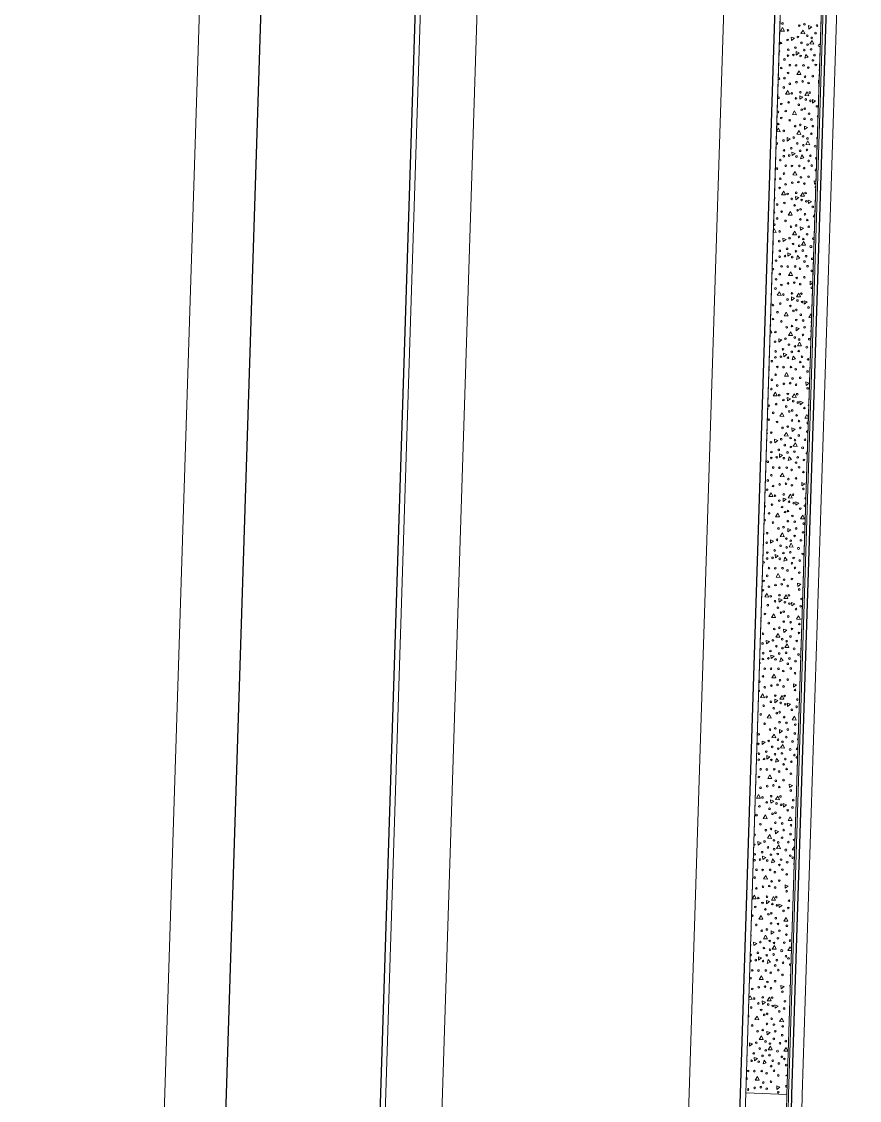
# Model space of a CAD drawing. Extents: x 2536801 to 2538856, y 7112140 to 7131569.
# Drawn here: x 2538040.2 to 2538203.3, y 7123697.4 to 7123907.5 of the extents above; entities that cross this region are included whole.
import ezdxf

# ---------------------------------------------------------------- set-up
doc = ezdxf.new("R2010")
doc.units = 0
doc.header["$LTSCALE"] = 100
doc.header["$MEASUREMENT"] = 0
for name, color, linetype, lineweight in [('D_BOC_RMP', 1, 'Continuous', 13), ('D_CTB_1', 2, 'Continuous', 0), ('D_EOS_ML', 7, 'Continuous', 30), ('D_EOS_RMP', 1, 'Continuous', 30), ('D_EOT_ML', 7, 'Continuous', 13), ('D_EOT_RMP', 1, 'Continuous', 13), ('D_MBGF', 20, 'Continuous', 0), ('D_RIPRAP_1', 7, 'Continuous', 0)]:
    doc.layers.add(name, color=color, linetype=linetype, lineweight=lineweight)
doc.linetypes.add('mbgf', pattern='A,1,-0.5,[46,dgnlstyle-BGELINES.shx,S=0.008,R=0,X=0,Y=0],-0.5,1', length=3)

msp = doc.modelspace()

# ---------------------------------------------------------------- linework, layer by layer
at = {"layer": 'D_BOC_RMP', "lineweight": 0}
msp.add_line((2538189.48, 7123698.54), (2538198.84, 7123992.12), dxfattribs=at)
at = {"layer": 'D_BOC_RMP', "lineweight": 0, "extrusion": (0, 0, -1)}
msp.add_arc((-2539689.39, 7123650.75), 1500.67, 357.82493, 1.82493, dxfattribs=at)
at = {"layer": 'D_CTB_1', "linetype": 'Continuous', "lineweight": 0, "ltscale": 0.025}
for p, q in [((2538079.62, 7122710.13), (2538251.41, 7128101.79)), ((2538152.13, 7122787.86), (2538192.64, 7124059.33))]:
    msp.add_line(p, q, dxfattribs=at)
at = {"layer": 'D_EOS_ML'}
for p, q in [((2537858.55, 7116745.35), (2538220.42, 7128102.78)), ((2537888.54, 7116744.4), (2538250.41, 7128101.82)), ((2538136.8, 7122338.12), (2538191.64, 7124059.36))]:
    msp.add_line(p, q, dxfattribs=at)
at = {"layer": 'D_EOS_RMP'}
msp.add_line((2538190.15, 7123698.52), (2538199.5, 7123992.1), dxfattribs=at)
at = {"layer": 'D_EOS_RMP', "extrusion": (0, 0, -1)}
msp.add_arc((-2539689.39, 7123650.75), 1500, 357.82493, 1.82493, dxfattribs=at)
at = {"layer": 'D_EOT_ML'}
for p, q in [((2537846.56, 7116745.74), (2538208.43, 7128103.16)), ((2537900.53, 7116744.02), (2538262.4, 7128101.44)), ((2538047.19, 7119839.7), (2538192.69, 7124406.1))]:
    msp.add_line(p, q, dxfattribs=at)
at = {"layer": 'D_EOT_RMP'}
msp.add_line((2538192.15, 7123698.46), (2538201.5, 7123992.04), dxfattribs=at)
at = {"layer": 'D_EOT_RMP', "extrusion": (0, 0, -1)}
msp.add_arc((-2539689.39, 7123650.75), 1498, 357.82493, 1.82493, dxfattribs=at)
at = {"layer": 'D_MBGF', "linetype": 'mbgf', "lineweight": 13, "ltscale": 0.025}
msp.add_line((2538189.15, 7123698.55), (2538198.5, 7123992.13), dxfattribs=at)
at = {"layer": 'D_MBGF', "linetype": 'mbgf', "lineweight": 13, "ltscale": 0.025, "extrusion": (0, 0, -1)}
msp.add_arc((-2539689.39, 7123650.75), 1501, 357.82493, 1.82493, dxfattribs=at)
at = {"layer": 'D_RIPRAP_1', "color": 7, "linetype": 'Continuous', "lineweight": 0}
for p, q in [((2538189.79, 7123721.75), (2538189.89, 7123721.85)), ((2538189.89, 7123721.72), (2538189.79, 7123721.75)), ((2538188.98, 7123702.16), (2538189.28, 7123702.45)), ((2538189.26, 7123702.1), (2538188.98, 7123702.16))]:
    msp.add_line(p, q, dxfattribs=at)
at = {"layer": 'D_RIPRAP_1', "color": 7, "lineweight": 0, "flags": 128}
for points in [[(2538199.13, 7124059.12), (2538192.64, 7124059.33), (2538181.16, 7123698.88)], [(2538181.16, 7123698.88), (2538189.15, 7123698.55), (2538198.5, 7123992.13)]]:
    msp.add_lwpolyline(points, dxfattribs=at)
at = {"layer": 'D_RIPRAP_1', "color": 7, "linetype": 'Continuous', "lineweight": 0, "flags": 128}
for points in [[(2538188.66, 7123905.59), (2538187.89, 7123905.63), (2538188.32, 7123906.32)], [(2538193.42, 7123906.01), (2538193.38, 7123906.68), (2538194, 7123906.44)], [(2538190.04, 7123903.8), (2538190.01, 7123904.47), (2538190.62, 7123904.23)], [(2538192.68, 7123905.09), (2538191.9, 7123905.12), (2538192.34, 7123905.82)], [(2538194.41, 7123903.08), (2538193.63, 7123903.11), (2538194.07, 7123903.81)], [(2538190.97, 7123900.96), (2538190.94, 7123901.63), (2538191.55, 7123901.38)], [(2538193.28, 7123900.55), (2538192.64, 7123900.34), (2538192.85, 7123901.08)], [(2538191.89, 7123897.17), (2538191.11, 7123897.2), (2538191.55, 7123897.89)], [(2538189.68, 7123893.31), (2538188.9, 7123893.34), (2538189.34, 7123894.04)], [(2538193.42, 7123893.03), (2538192.65, 7123893.06), (2538193.09, 7123893.76)], [(2538191.7, 7123892.35), (2538191.67, 7123893.02), (2538192.28, 7123892.78)], [(2538194.16, 7123891.61), (2538194.13, 7123892.28), (2538194.74, 7123892.04)], [(2538191, 7123889.34), (2538190.22, 7123889.37), (2538190.66, 7123890.07)], [(2538191.86, 7123885.5), (2538191.09, 7123885.54), (2538191.53, 7123886.23)], [(2538192.61, 7123886.43), (2538192.57, 7123887.1), (2538193.19, 7123886.86)], [(2538189.23, 7123884.21), (2538189.19, 7123884.88), (2538189.81, 7123884.64)], [(2538193.6, 7123883.5), (2538192.82, 7123883.53), (2538193.26, 7123884.22)], [(2538190.16, 7123881.37), (2538190.13, 7123882.04), (2538190.74, 7123881.8)], [(2538192.47, 7123880.96), (2538191.83, 7123880.75), (2538192.04, 7123881.5)], [(2538191.07, 7123877.58), (2538190.3, 7123877.62), (2538190.74, 7123878.31)], [(2538188.87, 7123873.73), (2538188.09, 7123873.76), (2538188.53, 7123874.45)], [(2538190.89, 7123872.77), (2538190.85, 7123873.44), (2538191.47, 7123873.2)], [(2538192.61, 7123873.45), (2538191.83, 7123873.48), (2538192.27, 7123874.17)], [(2538193.35, 7123872.03), (2538193.31, 7123872.7), (2538193.93, 7123872.45)], [(2538190.19, 7123869.76), (2538189.41, 7123869.79), (2538189.85, 7123870.48)], [(2538191.05, 7123865.92), (2538190.27, 7123865.95), (2538190.71, 7123866.65)], [(2538191.79, 7123866.84), (2538191.76, 7123867.51), (2538192.37, 7123867.27)], [(2538188.42, 7123864.63), (2538188.38, 7123865.3), (2538189, 7123865.06)], [(2538192.78, 7123863.91), (2538192.01, 7123863.94), (2538192.45, 7123864.64)], [(2538189.35, 7123861.78), (2538189.31, 7123862.45), (2538189.93, 7123862.21)], [(2538191.65, 7123861.38), (2538191.02, 7123861.17), (2538191.22, 7123861.91)], [(2538190.26, 7123858), (2538189.48, 7123858.03), (2538189.92, 7123858.72)], [(2538188.06, 7123854.14), (2538187.28, 7123854.17), (2538187.72, 7123854.87)], [(2538190.08, 7123853.18), (2538190.04, 7123853.85), (2538190.66, 7123853.61)], [(2538191.8, 7123853.86), (2538191.02, 7123853.89), (2538191.46, 7123854.59)], [(2538192.54, 7123852.44), (2538192.5, 7123853.11), (2538193.12, 7123852.87)], [(2538189.38, 7123850.17), (2538188.6, 7123850.2), (2538189.04, 7123850.9)], [(2538190.98, 7123847.26), (2538190.95, 7123847.93), (2538191.56, 7123847.68)], [(2538187.6, 7123845.04), (2538187.57, 7123845.71), (2538188.19, 7123845.47)], [(2538190.24, 7123846.33), (2538189.46, 7123846.37), (2538189.9, 7123847.06)], [(2538191.97, 7123844.33), (2538191.19, 7123844.36), (2538191.63, 7123845.05)], [(2538188.54, 7123842.2), (2538188.5, 7123842.87), (2538189.12, 7123842.63)], [(2538190.84, 7123841.79), (2538190.21, 7123841.58), (2538190.41, 7123842.33)], [(2538189.45, 7123838.41), (2538188.67, 7123838.44), (2538189.11, 7123839.14)], [(2538192.89, 7123836.63), (2538192.86, 7123837.3), (2538193.47, 7123837.06)], [(2538187.24, 7123834.56), (2538186.47, 7123834.59), (2538186.91, 7123835.28)], [(2538190.99, 7123834.28), (2538190.21, 7123834.31), (2538190.65, 7123835)], [(2538189.26, 7123833.6), (2538189.23, 7123834.27), (2538189.84, 7123834.03)], [(2538191.72, 7123832.86), (2538191.69, 7123833.53), (2538192.3, 7123833.28)], [(2538188.56, 7123830.59), (2538187.78, 7123830.62), (2538188.22, 7123831.31)], [(2538189.43, 7123826.75), (2538188.65, 7123826.78), (2538189.09, 7123827.48)], [(2538190.17, 7123827.67), (2538190.13, 7123828.34), (2538190.75, 7123828.1)], [(2538186.79, 7123825.46), (2538186.76, 7123826.13), (2538187.37, 7123825.89)], [(2538191.16, 7123824.74), (2538190.38, 7123824.77), (2538190.82, 7123825.47)], [(2538187.72, 7123822.61), (2538187.69, 7123823.28), (2538188.3, 7123823.04)], [(2538190.03, 7123822.21), (2538189.39, 7123821.99), (2538189.6, 7123822.74)], [(2538188.63, 7123818.83), (2538187.86, 7123818.86), (2538188.3, 7123819.55)], [(2538192.08, 7123817.05), (2538192.05, 7123817.72), (2538192.66, 7123817.47)], [(2538186.43, 7123814.97), (2538185.65, 7123815), (2538186.09, 7123815.7)], [(2538188.45, 7123814.01), (2538188.41, 7123814.68), (2538189.03, 7123814.44)], [(2538190.17, 7123814.69), (2538189.4, 7123814.72), (2538189.83, 7123815.42)], [(2538190.91, 7123813.27), (2538190.87, 7123813.94), (2538191.49, 7123813.7)], [(2538187.75, 7123811), (2538186.97, 7123811.03), (2538187.41, 7123811.73)], [(2538192.59, 7123810.63), (2538191.82, 7123810.66), (2538192.26, 7123811.35)], [(2538188.61, 7123807.16), (2538187.84, 7123807.2), (2538188.27, 7123807.89)], [(2538189.36, 7123808.09), (2538189.32, 7123808.76), (2538189.94, 7123808.51)], [(2538185.98, 7123805.87), (2538185.94, 7123806.54), (2538186.56, 7123806.3)], [(2538190.35, 7123805.15), (2538189.57, 7123805.19), (2538190.01, 7123805.88)], [(2538186.91, 7123803.03), (2538186.87, 7123803.7), (2538187.49, 7123803.46)], [(2538189.21, 7123802.62), (2538188.58, 7123802.41), (2538188.78, 7123803.16)], [(2538187.82, 7123799.24), (2538187.04, 7123799.27), (2538187.48, 7123799.97)], [(2538191.27, 7123797.46), (2538191.23, 7123798.13), (2538191.85, 7123797.89)], [(2538185.62, 7123795.39), (2538184.84, 7123795.42), (2538185.28, 7123796.11)], [(2538187.64, 7123794.43), (2538187.6, 7123795.1), (2538188.22, 7123794.86)], [(2538189.36, 7123795.11), (2538188.58, 7123795.14), (2538189.02, 7123795.83)], [(2538190.1, 7123793.69), (2538190.06, 7123794.36), (2538190.68, 7123794.11)], [(2538186.94, 7123791.42), (2538186.16, 7123791.45), (2538186.6, 7123792.14)], [(2538191.78, 7123791.04), (2538191, 7123791.08), (2538191.44, 7123791.77)], [(2538188.54, 7123788.5), (2538188.51, 7123789.17), (2538189.12, 7123788.93)], [(2538185.17, 7123786.29), (2538185.13, 7123786.96), (2538185.75, 7123786.72)], [(2538187.8, 7123787.58), (2538187.02, 7123787.61), (2538187.46, 7123788.31)], [(2538189.53, 7123785.57), (2538188.75, 7123785.6), (2538189.19, 7123786.3)], [(2538186.1, 7123783.44), (2538186.06, 7123784.11), (2538186.68, 7123783.87)], [(2538188.4, 7123783.04), (2538187.77, 7123782.82), (2538187.97, 7123783.57)], [(2538187.01, 7123779.66), (2538186.23, 7123779.69), (2538186.67, 7123780.38)], [(2538190.46, 7123777.87), (2538190.42, 7123778.54), (2538191.04, 7123778.3)], [(2538184.8, 7123775.8), (2538184.03, 7123775.83), (2538184.47, 7123776.53)], [(2538188.55, 7123775.52), (2538187.77, 7123775.55), (2538188.21, 7123776.25)], [(2538186.82, 7123774.84), (2538186.79, 7123775.51), (2538187.41, 7123775.27)], [(2538189.28, 7123774.1), (2538189.25, 7123774.77), (2538189.86, 7123774.53)], [(2538186.12, 7123771.83), (2538185.35, 7123771.86), (2538185.79, 7123772.56)], [(2538190.97, 7123771.46), (2538190.19, 7123771.49), (2538190.63, 7123772.18)], [(2538186.99, 7123767.99), (2538186.21, 7123768.03), (2538186.65, 7123768.72)], [(2538187.73, 7123768.92), (2538187.69, 7123769.59), (2538188.31, 7123769.34)], [(2538184.35, 7123766.7), (2538184.32, 7123767.37), (2538184.93, 7123767.13)], [(2538188.72, 7123765.98), (2538187.94, 7123766.02), (2538188.38, 7123766.71)], [(2538185.28, 7123763.86), (2538185.25, 7123764.53), (2538185.86, 7123764.29)], [(2538187.59, 7123763.45), (2538186.95, 7123763.24), (2538187.16, 7123763.99)], [(2538186.2, 7123760.07), (2538185.42, 7123760.1), (2538185.86, 7123760.8)], [(2538189.64, 7123758.29), (2538189.61, 7123758.96), (2538190.22, 7123758.72)], [(2538183.99, 7123756.22), (2538183.21, 7123756.25), (2538183.65, 7123756.94)], [(2538186.01, 7123755.26), (2538185.98, 7123755.93), (2538186.59, 7123755.69)], [(2538187.73, 7123755.94), (2538186.96, 7123755.97), (2538187.4, 7123756.66)], [(2538188.47, 7123754.51), (2538188.44, 7123755.19), (2538189.05, 7123754.94)], [(2538185.31, 7123752.25), (2538184.53, 7123752.28), (2538184.97, 7123752.97)], [(2538190.16, 7123751.87), (2538189.38, 7123751.91), (2538189.82, 7123752.6)], [(2538186.17, 7123748.41), (2538185.4, 7123748.44), (2538185.84, 7123749.14)], [(2538186.92, 7123749.33), (2538186.88, 7123750), (2538187.5, 7123749.76)], [(2538183.54, 7123747.12), (2538183.5, 7123747.79), (2538184.12, 7123747.55)], [(2538187.91, 7123746.4), (2538187.13, 7123746.43), (2538187.57, 7123747.13)], [(2538184.47, 7123744.27), (2538184.43, 7123744.94), (2538185.05, 7123744.7)], [(2538186.78, 7123743.87), (2538186.14, 7123743.65), (2538186.35, 7123744.4)], [(2538185.38, 7123740.49), (2538184.61, 7123740.52), (2538185.04, 7123741.21)], [(2538188.83, 7123738.7), (2538188.79, 7123739.37), (2538189.41, 7123739.13)], [(2538183.18, 7123736.63), (2538182.4, 7123736.66), (2538182.84, 7123737.36)], [(2538185.2, 7123735.67), (2538185.16, 7123736.34), (2538185.78, 7123736.1)], [(2538186.92, 7123736.35), (2538186.14, 7123736.38), (2538186.58, 7123737.08)], [(2538187.66, 7123734.93), (2538187.62, 7123735.6), (2538188.24, 7123735.36)], [(2538184.5, 7123732.66), (2538183.72, 7123732.69), (2538184.16, 7123733.39)], [(2538189.34, 7123732.29), (2538188.57, 7123732.32), (2538189, 7123733.01)], [(2538186.1, 7123729.75), (2538186.07, 7123730.42), (2538186.68, 7123730.17)], [(2538182.73, 7123727.53), (2538182.69, 7123728.2), (2538183.31, 7123727.96)], [(2538185.36, 7123728.82), (2538184.58, 7123728.86), (2538185.02, 7123729.55)], [(2538187.09, 7123726.81), (2538186.32, 7123726.85), (2538186.76, 7123727.54)], [(2538183.66, 7123724.69), (2538183.62, 7123725.36), (2538184.24, 7123725.12)], [(2538185.96, 7123724.28), (2538185.33, 7123724.07), (2538185.53, 7123724.82)], [(2538184.57, 7123720.9), (2538183.79, 7123720.93), (2538184.23, 7123721.63)], [(2538188.02, 7123719.12), (2538187.98, 7123719.79), (2538188.6, 7123719.55)], [(2538186.11, 7123716.77), (2538185.33, 7123716.8), (2538185.77, 7123717.49)], [(2538184.39, 7123716.09), (2538184.35, 7123716.76), (2538184.97, 7123716.52)], [(2538186.85, 7123715.34), (2538186.81, 7123716.01), (2538187.43, 7123715.77)], [(2538183.68, 7123713.08), (2538182.91, 7123713.11), (2538183.35, 7123713.8)], [(2538188.53, 7123712.7), (2538187.75, 7123712.73), (2538188.19, 7123713.43)], [(2538185.29, 7123710.16), (2538185.26, 7123710.83), (2538185.87, 7123710.59)], [(2538184.55, 7123709.24), (2538183.77, 7123709.27), (2538184.21, 7123709.97)], [(2538181.91, 7123707.95), (2538181.88, 7123708.62), (2538182.49, 7123708.38)], [(2538186.28, 7123707.23), (2538185.5, 7123707.26), (2538185.94, 7123707.96)], [(2538189.33, 7123706.97), (2538188.55, 7123707), (2538188.99, 7123707.69)], [(2538182.85, 7123705.1), (2538182.81, 7123705.77), (2538183.43, 7123705.53)], [(2538185.15, 7123704.7), (2538184.52, 7123704.48), (2538184.72, 7123705.23)], [(2538183.76, 7123701.32), (2538182.98, 7123701.35), (2538183.42, 7123702.04)], [(2538187.2, 7123699.53), (2538187.17, 7123700.2), (2538187.78, 7123699.96)]]:
    msp.add_lwpolyline(points, close=True, dxfattribs=at)
for points in [[(2538195.42, 7123895.45), (2538195.33, 7123895.39), (2538195.3, 7123896.06), (2538195.44, 7123896)], [(2538195.22, 7123888.99), (2538195.07, 7123889), (2538195.23, 7123889.25)], [(2538187.12, 7123886.12), (2538187.51, 7123886.74), (2538187.85, 7123886.01), (2538187.12, 7123886.04)], [(2538194.81, 7123876.01), (2538194.52, 7123875.8), (2538194.48, 7123876.47), (2538194.82, 7123876.34)], [(2538194.59, 7123869.4), (2538194.26, 7123869.42), (2538194.61, 7123869.98)], [(2538186.51, 7123866.85), (2538186.7, 7123867.15), (2538187.04, 7123866.42), (2538186.5, 7123866.45)], [(2538194.19, 7123856.57), (2538193.71, 7123856.22), (2538193.67, 7123856.89), (2538194.19, 7123856.68)], [(2538193.97, 7123849.81), (2538193.44, 7123849.83), (2538193.88, 7123850.53), (2538193.99, 7123850.3)], [(2538185.89, 7123847.55), (2538186.22, 7123846.84), (2538185.87, 7123846.85)], [(2538193.35, 7123830.22), (2538192.63, 7123830.25), (2538193.07, 7123830.94), (2538193.35, 7123830.34)], [(2538185.26, 7123827.58), (2538185.41, 7123827.25), (2538185.25, 7123827.26)], [(2538191.92, 7123785.33), (2538191.8, 7123785.34), (2538191.92, 7123785.53)], [(2538191.29, 7123765.74), (2538190.99, 7123765.75), (2538191.31, 7123766.26)], [(2538190.67, 7123746.15), (2538190.18, 7123746.17), (2538190.62, 7123746.86), (2538190.69, 7123746.71)], [(2538190.04, 7123726.56), (2538189.36, 7123726.58), (2538189.8, 7123727.28), (2538190.05, 7123726.75)], [(2538181.74, 7123717.32), (2538182.03, 7123717.77), (2538182.37, 7123717.05), (2538181.74, 7123717.07)]]:
    msp.add_lwpolyline(points, dxfattribs=at)
at = {"layer": 'D_RIPRAP_1', "color": 7, "linetype": 'Continuous', "lineweight": 0}
for centre, radius in [((2538188.3, 7123907.11), 0.163), ((2538191.57, 7123906.69), 0.163), ((2538192.58, 7123906.94), 0.163), ((2538195.03, 7123906.7), 0.163), ((2538189.37, 7123905.77), 0.163), ((2538191.3, 7123904.48), 0.163), ((2538193.13, 7123904.71), 0.163), ((2538193.98, 7123904.3), 0.163), ((2538194.73, 7123905.22), 0.163), ((2538188, 7123903.3), 0.163), ((2538189.29, 7123903.89), 0.163), ((2538189.41, 7123901.99), 0.163), ((2538190.83, 7123902.4), 0.163), ((2538191.99, 7123903.33), 0.163), ((2538192.55, 7123901.91), 0.163), ((2538193.18, 7123902.98), 0.163), ((2538193.88, 7123902.06), 0.163), ((2538188.68, 7123900.09), 0.163), ((2538189.37, 7123900.84), 0.163), ((2538190.42, 7123900.97), 0.163), ((2538191.82, 7123900.78), 0.163), ((2538194.21, 7123899.92), 0.163), ((2538194.53, 7123900.95), 0.163), ((2538188.05, 7123898.43), 0.163), ((2538189.74, 7123898.97), 0.163), ((2538190.95, 7123898.94), 0.163), ((2538192.39, 7123898.95), 0.163), ((2538193.33, 7123898.51), 0.163), ((2538194.79, 7123899.02), 0.163), ((2538188.68, 7123896.46), 0.163), ((2538189.39, 7123897.47), 0.163), ((2538191.01, 7123895.67), 0.163), ((2538192.22, 7123895.81), 0.163), ((2538192.69, 7123896.72), 0.163), ((2538194.19, 7123896.86), 0.163), ((2538188.56, 7123894.65), 0.163), ((2538189.72, 7123895.36), 0.163), ((2538190.09, 7123893.49), 0.163), ((2538191.78, 7123893.72), 0.163), ((2538193.37, 7123895.51), 0.163), ((2538193.6, 7123893.66), 0.163), ((2538187.51, 7123892.64), 0.163), ((2538188.06, 7123891.43), 0.163), ((2538189.5, 7123891.74), 0.163), ((2538190.92, 7123892.52), 0.163), ((2538192.83, 7123892.31), 0.163), ((2538193.73, 7123892.04), 0.163), ((2538187.44, 7123889.88), 0.163), ((2538188.94, 7123890.05), 0.163), ((2538191.47, 7123891.27), 0.163), ((2538192.06, 7123890.31), 0.163), ((2538192.62, 7123890.5), 0.163), ((2538193.49, 7123889.54), 0.163), ((2538195, 7123890.97), 0.163), ((2538187.49, 7123887.52), 0.163), ((2538188.06, 7123888.71), 0.163), ((2538189.7, 7123888.25), 0.163), ((2538190.76, 7123887.11), 0.163), ((2538191.76, 7123887.35), 0.163), ((2538192.6, 7123888.54), 0.163), ((2538193.94, 7123888.42), 0.163), ((2538194.21, 7123887.11), 0.163), ((2538188.56, 7123886.18), 0.163), ((2538192.31, 7123885.12), 0.163), ((2538193.92, 7123885.64), 0.163), ((2538188.48, 7123884.31), 0.163), ((2538190.49, 7123884.89), 0.163), ((2538191.18, 7123883.74), 0.163), ((2538192.37, 7123883.4), 0.163), ((2538193.16, 7123884.72), 0.163), ((2538194.66, 7123883.23), 0.199), ((2538188.56, 7123881.25), 0.163), ((2538188.6, 7123882.4), 0.163), ((2538189.61, 7123881.38), 0.163), ((2538190.02, 7123882.82), 0.163), ((2538191.01, 7123881.19), 0.163), ((2538191.73, 7123882.32), 0.163), ((2538193.07, 7123882.48), 0.163), ((2538193.72, 7123881.36), 0.163), ((2538187.24, 7123878.85), 0.163), ((2538187.87, 7123880.5), 0.163), ((2538188.93, 7123879.39), 0.163), ((2538190.13, 7123879.35), 0.163), ((2538191.58, 7123879.37), 0.163), ((2538192.51, 7123878.93), 0.163), ((2538193.39, 7123880.34), 0.163), ((2538193.98, 7123879.43), 0.163), ((2538187.87, 7123876.88), 0.163), ((2538188.58, 7123877.88), 0.163), ((2538191.88, 7123877.13), 0.163), ((2538193.37, 7123877.27), 0.163), ((2538187.75, 7123875.07), 0.163), ((2538188.9, 7123875.77), 0.163), ((2538190.19, 7123876.09), 0.163), ((2538191.41, 7123876.23), 0.163), ((2538192.56, 7123875.92), 0.163), ((2538189.28, 7123873.9), 0.163), ((2538190.1, 7123872.94), 0.163), ((2538190.97, 7123874.13), 0.163), ((2538192.02, 7123872.73), 0.163), ((2538192.79, 7123874.08), 0.163), ((2538192.91, 7123872.46), 0.163), ((2538187.25, 7123871.85), 0.163), ((2538188.13, 7123870.46), 0.163), ((2538188.69, 7123872.15), 0.163), ((2538190.66, 7123871.68), 0.163), ((2538191.25, 7123870.72), 0.163), ((2538191.81, 7123870.91), 0.163), ((2538194.19, 7123871.39), 0.163), ((2538187.25, 7123869.13), 0.163), ((2538188.89, 7123868.67), 0.163), ((2538191.78, 7123868.96), 0.163), ((2538192.68, 7123869.96), 0.163), ((2538193.13, 7123868.83), 0.163), ((2538187.75, 7123866.6), 0.163), ((2538189.95, 7123867.52), 0.163), ((2538190.95, 7123867.77), 0.163), ((2538193.4, 7123867.53), 0.163), ((2538187.67, 7123864.72), 0.163), ((2538189.68, 7123865.31), 0.163), ((2538190.37, 7123864.16), 0.163), ((2538191.5, 7123865.54), 0.163), ((2538192.35, 7123865.13), 0.163), ((2538193.1, 7123866.05), 0.163), ((2538187.78, 7123862.82), 0.163), ((2538189.2, 7123863.23), 0.163), ((2538190.92, 7123862.74), 0.163), ((2538191.55, 7123863.81), 0.163), ((2538192.26, 7123862.89), 0.163), ((2538193.84, 7123863.65), 0.199), ((2538187.06, 7123860.92), 0.163), ((2538187.75, 7123861.67), 0.163), ((2538188.11, 7123859.8), 0.163), ((2538188.8, 7123861.8), 0.163), ((2538190.2, 7123861.61), 0.163), ((2538192.58, 7123860.75), 0.163), ((2538192.9, 7123861.78), 0.163), ((2538193.17, 7123859.84), 0.163), ((2538194.09, 7123861.28), 0.163), ((2538187.77, 7123858.3), 0.163), ((2538189.32, 7123859.77), 0.163), ((2538190.76, 7123859.78), 0.163), ((2538191.7, 7123859.34), 0.163), ((2538193.99, 7123858.92), 0.163), ((2538187.06, 7123857.29), 0.163), ((2538188.09, 7123856.19), 0.163), ((2538189.38, 7123856.5), 0.163), ((2538190.6, 7123856.64), 0.163), ((2538191.06, 7123857.55), 0.163), ((2538191.75, 7123856.34), 0.163), ((2538192.56, 7123857.69), 0.163), ((2538193.99, 7123855.64), 0.163), ((2538186.94, 7123855.48), 0.163), ((2538188.47, 7123854.31), 0.163), ((2538190.15, 7123854.55), 0.163), ((2538191.97, 7123854.49), 0.163), ((2538186.44, 7123852.26), 0.163), ((2538187.88, 7123852.57), 0.163), ((2538189.29, 7123853.35), 0.163), ((2538189.84, 7123852.1), 0.163), ((2538191.21, 7123853.14), 0.163), ((2538192.1, 7123852.87), 0.163), ((2538193.37, 7123851.8), 0.163), ((2538186.43, 7123849.54), 0.163), ((2538187.32, 7123850.88), 0.163), ((2538190.44, 7123851.14), 0.163), ((2538190.97, 7123849.37), 0.163), ((2538191, 7123851.33), 0.163), ((2538191.87, 7123850.37), 0.163), ((2538188.08, 7123849.08), 0.163), ((2538189.13, 7123847.94), 0.163), ((2538190.14, 7123848.18), 0.163), ((2538192.32, 7123849.25), 0.163), ((2538192.59, 7123847.94), 0.163), ((2538186.86, 7123845.14), 0.163), ((2538186.93, 7123847.01), 0.163), ((2538188.87, 7123845.72), 0.163), ((2538190.69, 7123845.95), 0.163), ((2538191.54, 7123845.55), 0.163), ((2538192.29, 7123846.47), 0.163), ((2538193.51, 7123845.62), 0.163), ((2538186.97, 7123843.23), 0.163), ((2538188.39, 7123843.65), 0.163), ((2538189.55, 7123844.57), 0.163), ((2538190.11, 7123843.15), 0.163), ((2538190.74, 7123844.23), 0.163), ((2538191.45, 7123843.31), 0.163), ((2538193.03, 7123844.06), 0.199), ((2538186.24, 7123841.33), 0.163), ((2538186.93, 7123842.08), 0.163), ((2538187.99, 7123842.21), 0.163), ((2538189.38, 7123842.02), 0.163), ((2538191.77, 7123841.17), 0.163), ((2538192.09, 7123842.19), 0.163), ((2538193.28, 7123841.69), 0.163), ((2538187.3, 7123840.22), 0.163), ((2538188.51, 7123840.18), 0.163), ((2538189.95, 7123840.2), 0.163), ((2538190.89, 7123839.76), 0.163), ((2538192.35, 7123840.26), 0.163), ((2538193.18, 7123839.34), 0.163), ((2538186.24, 7123837.71), 0.163), ((2538186.96, 7123838.71), 0.163), ((2538188.57, 7123836.92), 0.163), ((2538189.78, 7123837.06), 0.163), ((2538190.25, 7123837.96), 0.163), ((2538190.94, 7123836.75), 0.163), ((2538191.75, 7123838.1), 0.163), ((2538186.13, 7123835.9), 0.163), ((2538187.28, 7123836.6), 0.163), ((2538187.66, 7123834.73), 0.163), ((2538189.34, 7123834.96), 0.163), ((2538191.16, 7123834.91), 0.163), ((2538193.17, 7123836.06), 0.163), ((2538185.62, 7123832.68), 0.163), ((2538187.06, 7123832.98), 0.163), ((2538188.48, 7123833.77), 0.163), ((2538189.03, 7123832.51), 0.163), ((2538190.39, 7123833.56), 0.163), ((2538191.29, 7123833.29), 0.163), ((2538186.5, 7123831.29), 0.163), ((2538189.63, 7123831.55), 0.163), ((2538190.19, 7123831.74), 0.163), ((2538191.05, 7123830.79), 0.163), ((2538192.56, 7123832.22), 0.163), ((2538185.62, 7123829.96), 0.163), ((2538187.26, 7123829.5), 0.163), ((2538188.32, 7123828.35), 0.163), ((2538189.32, 7123828.6), 0.163), ((2538190.16, 7123829.79), 0.163), ((2538191.5, 7123829.66), 0.163), ((2538191.77, 7123828.36), 0.163), ((2538186.12, 7123827.43), 0.163), ((2538189.87, 7123826.37), 0.163), ((2538191.48, 7123826.88), 0.163), ((2538186.04, 7123825.55), 0.163), ((2538188.05, 7123826.14), 0.163), ((2538188.74, 7123824.99), 0.163), ((2538189.93, 7123824.64), 0.163), ((2538190.73, 7123825.96), 0.163), ((2538192.22, 7123824.48), 0.199), ((2538192.69, 7123826.03), 0.163), ((2538186.12, 7123822.5), 0.163), ((2538186.16, 7123823.65), 0.163), ((2538187.17, 7123822.63), 0.163), ((2538187.58, 7123824.06), 0.163), ((2538188.57, 7123822.44), 0.163), ((2538189.29, 7123823.57), 0.163), ((2538190.63, 7123823.72), 0.163), ((2538191.28, 7123822.61), 0.163), ((2538192.47, 7123822.11), 0.163), ((2538185.43, 7123821.75), 0.163), ((2538186.49, 7123820.63), 0.163), ((2538187.7, 7123820.6), 0.163), ((2538189.14, 7123820.61), 0.163), ((2538190.08, 7123820.17), 0.163), ((2538190.95, 7123821.58), 0.163), ((2538191.54, 7123820.67), 0.163), ((2538185.43, 7123818.12), 0.163), ((2538186.14, 7123819.13), 0.163), ((2538189.44, 7123818.38), 0.163), ((2538190.94, 7123818.52), 0.163), ((2538192.37, 7123819.75), 0.163), ((2538185.31, 7123816.31), 0.163), ((2538186.47, 7123817.02), 0.163), ((2538187.75, 7123817.33), 0.163), ((2538188.97, 7123817.47), 0.163), ((2538190.12, 7123817.17), 0.163), ((2538192.36, 7123816.47), 0.163), ((2538186.84, 7123815.14), 0.163), ((2538187.67, 7123814.18), 0.163), ((2538188.53, 7123815.38), 0.163), ((2538189.58, 7123813.97), 0.163), ((2538190.35, 7123815.32), 0.163), ((2538190.48, 7123813.7), 0.163), ((2538185.69, 7123811.71), 0.163), ((2538186.25, 7123813.4), 0.163), ((2538188.22, 7123812.93), 0.163), ((2538188.81, 7123811.97), 0.163), ((2538189.37, 7123812.16), 0.163), ((2538191.75, 7123812.63), 0.163), ((2538186.45, 7123809.91), 0.163), ((2538189.35, 7123810.2), 0.163), ((2538190.24, 7123811.2), 0.163), ((2538190.69, 7123810.08), 0.163), ((2538192.41, 7123809.73), 0.163), ((2538185.31, 7123807.84), 0.163), ((2538187.51, 7123808.77), 0.163), ((2538188.51, 7123809.01), 0.163), ((2538190.66, 7123807.3), 0.163), ((2538190.96, 7123808.77), 0.163), ((2538192.31, 7123808.01), 0.163), ((2538185.23, 7123805.97), 0.163), ((2538187.24, 7123806.55), 0.163), ((2538187.93, 7123805.4), 0.163), ((2538189.06, 7123806.78), 0.163), ((2538189.91, 7123806.38), 0.163), ((2538191.88, 7123806.45), 0.163), ((2538185.35, 7123804.06), 0.163), ((2538186.77, 7123804.48), 0.163), ((2538188.48, 7123803.98), 0.163), ((2538189.11, 7123805.06), 0.163), ((2538189.82, 7123804.14), 0.163), ((2538191.4, 7123804.89), 0.199), ((2538192.25, 7123803.8), 0.163), ((2538184.62, 7123802.16), 0.163), ((2538185.31, 7123802.91), 0.163), ((2538185.67, 7123801.05), 0.163), ((2538186.36, 7123803.04), 0.163), ((2538186.88, 7123801.01), 0.163), ((2538187.76, 7123802.85), 0.163), ((2538188.32, 7123801.03), 0.163), ((2538190.14, 7123802), 0.163), ((2538190.46, 7123803.02), 0.163), ((2538190.73, 7123801.09), 0.163), ((2538191.65, 7123802.52), 0.163), ((2538185.33, 7123799.54), 0.163), ((2538189.26, 7123800.59), 0.163), ((2538190.12, 7123798.93), 0.163), ((2538191.56, 7123800.17), 0.163), ((2538184.62, 7123798.54), 0.163), ((2538185.65, 7123797.43), 0.163), ((2538186.94, 7123797.75), 0.163), ((2538188.16, 7123797.89), 0.163), ((2538188.62, 7123798.79), 0.163), ((2538189.31, 7123797.58), 0.163), ((2538191.55, 7123796.89), 0.163), ((2538184.5, 7123796.73), 0.163), ((2538186.03, 7123795.56), 0.163), ((2538187.71, 7123795.79), 0.163), ((2538189.54, 7123795.74), 0.163), ((2538192.01, 7123795.03), 0.163), ((2538185.44, 7123793.81), 0.163), ((2538186.85, 7123794.6), 0.163), ((2538187.4, 7123793.34), 0.163), ((2538188.56, 7123792.57), 0.163), ((2538188.77, 7123794.39), 0.163), ((2538189.66, 7123794.12), 0.163), ((2538190.94, 7123793.05), 0.163), ((2538191.87, 7123793.61), 0.163), ((2538184.88, 7123792.12), 0.163), ((2538188, 7123792.38), 0.163), ((2538188.53, 7123790.62), 0.163), ((2538189.43, 7123791.62), 0.163), ((2538189.88, 7123790.49), 0.163), ((2538185.64, 7123790.33), 0.163), ((2538186.69, 7123789.18), 0.163), ((2538187.7, 7123789.43), 0.163), ((2538190.15, 7123789.19), 0.163), ((2538191.5, 7123788.42), 0.163), ((2538191.59, 7123790.15), 0.163), ((2538184.42, 7123786.38), 0.163), ((2538184.5, 7123788.26), 0.163), ((2538186.43, 7123786.97), 0.163), ((2538188.25, 7123787.2), 0.163), ((2538189.1, 7123786.79), 0.163), ((2538189.85, 7123787.71), 0.163), ((2538191.07, 7123786.86), 0.163), ((2538184.53, 7123784.48), 0.163), ((2538185.95, 7123784.89), 0.163), ((2538187.11, 7123785.82), 0.163), ((2538187.67, 7123784.4), 0.163), ((2538188.3, 7123785.47), 0.163), ((2538189.01, 7123784.55), 0.163), ((2538190.59, 7123785.31), 0.199), ((2538191.43, 7123784.21), 0.163), ((2538184.49, 7123783.33), 0.163), ((2538185.55, 7123783.46), 0.163), ((2538186.94, 7123783.27), 0.163), ((2538189.33, 7123782.41), 0.163), ((2538189.65, 7123783.44), 0.163), ((2538190.84, 7123782.94), 0.163), ((2538184.86, 7123781.46), 0.163), ((2538186.07, 7123781.43), 0.163), ((2538187.51, 7123781.44), 0.163), ((2538188.45, 7123781), 0.163), ((2538189.91, 7123781.5), 0.163), ((2538190.74, 7123780.58), 0.163), ((2538184.52, 7123779.96), 0.163), ((2538186.13, 7123778.16), 0.163), ((2538187.34, 7123778.3), 0.163), ((2538187.81, 7123779.21), 0.163), ((2538188.5, 7123778), 0.163), ((2538189.31, 7123779.35), 0.163), ((2538184.84, 7123777.85), 0.163), ((2538185.22, 7123775.97), 0.163), ((2538186.9, 7123776.21), 0.163), ((2538188.72, 7123776.15), 0.163), ((2538190.74, 7123777.3), 0.163), ((2538184.63, 7123774.23), 0.163), ((2538186.04, 7123775.01), 0.163), ((2538186.59, 7123773.76), 0.163), ((2538187.95, 7123774.8), 0.163), ((2538188.85, 7123774.53), 0.163), ((2538191.05, 7123774.03), 0.163), ((2538191.2, 7123775.45), 0.163), ((2538184.06, 7123772.54), 0.163), ((2538187.19, 7123772.8), 0.163), ((2538187.75, 7123772.99), 0.163), ((2538188.62, 7123772.03), 0.163), ((2538190.12, 7123773.46), 0.163), ((2538184.83, 7123770.74), 0.163), ((2538185.88, 7123769.6), 0.163), ((2538186.89, 7123769.84), 0.163), ((2538187.72, 7123771.03), 0.163), ((2538189.07, 7123770.91), 0.163), ((2538189.34, 7123769.6), 0.163), ((2538190.78, 7123770.56), 0.163), ((2538183.68, 7123768.67), 0.163), ((2538185.61, 7123767.38), 0.163), ((2538187.44, 7123767.61), 0.163), ((2538189.04, 7123768.13), 0.163), ((2538190.69, 7123768.84), 0.163), ((2538183.6, 7123766.8), 0.163), ((2538185.14, 7123765.31), 0.163), ((2538186.3, 7123766.23), 0.163), ((2538187.49, 7123765.89), 0.163), ((2538188.29, 7123767.21), 0.163), ((2538189.78, 7123765.72), 0.199), ((2538190.25, 7123767.28), 0.163), ((2538183.68, 7123763.74), 0.163), ((2538183.72, 7123764.89), 0.163), ((2538184.73, 7123763.87), 0.163), ((2538186.13, 7123763.68), 0.163), ((2538186.85, 7123764.81), 0.163), ((2538188.19, 7123764.97), 0.163), ((2538188.84, 7123763.85), 0.163), ((2538190.03, 7123763.35), 0.163), ((2538190.62, 7123764.63), 0.163), ((2538184.05, 7123761.88), 0.163), ((2538185.26, 7123761.84), 0.163), ((2538186.7, 7123761.86), 0.163), ((2538187.64, 7123761.42), 0.163), ((2538188.52, 7123762.83), 0.163), ((2538189.1, 7123761.92), 0.163), ((2538183.7, 7123760.37), 0.163), ((2538187, 7123759.62), 0.163), ((2538188.5, 7123759.76), 0.163), ((2538189.93, 7123761), 0.163), ((2538184.03, 7123758.26), 0.163), ((2538185.32, 7123758.58), 0.163), ((2538186.53, 7123758.72), 0.163), ((2538187.68, 7123758.41), 0.163), ((2538189.92, 7123757.72), 0.163), ((2538184.4, 7123756.39), 0.163), ((2538185.23, 7123755.43), 0.163), ((2538186.09, 7123756.62), 0.163), ((2538187.14, 7123755.22), 0.163), ((2538187.91, 7123756.57), 0.163), ((2538188.04, 7123754.95), 0.163), ((2538190.39, 7123755.86), 0.163), ((2538183.25, 7123752.95), 0.163), ((2538183.81, 7123754.64), 0.163), ((2538185.78, 7123754.17), 0.163), ((2538186.37, 7123753.21), 0.163), ((2538186.93, 7123753.4), 0.163), ((2538189.31, 7123753.88), 0.163), ((2538190.24, 7123754.44), 0.163), ((2538184.01, 7123751.16), 0.163), ((2538186.91, 7123751.45), 0.163), ((2538187.8, 7123752.45), 0.163), ((2538188.25, 7123751.32), 0.163), ((2538189.97, 7123750.98), 0.163), ((2538185.07, 7123750.01), 0.163), ((2538186.07, 7123750.26), 0.163), ((2538188.23, 7123748.54), 0.163), ((2538188.52, 7123750.02), 0.163), ((2538189.87, 7123749.25), 0.163), ((2538184.8, 7123747.8), 0.163), ((2538185.49, 7123746.65), 0.163), ((2538186.62, 7123748.03), 0.163), ((2538187.47, 7123747.62), 0.163), ((2538189.44, 7123747.69), 0.163), ((2538190.56, 7123748.1), 0.163), ((2538182.91, 7123745.31), 0.163), ((2538183.92, 7123744.29), 0.163), ((2538184.33, 7123745.72), 0.163), ((2538186.04, 7123745.23), 0.163), ((2538186.68, 7123746.3), 0.163), ((2538187.38, 7123745.38), 0.163), ((2538188.03, 7123744.27), 0.163), ((2538188.97, 7123746.14), 0.199), ((2538189.81, 7123745.04), 0.163), ((2538190.29, 7123744.63), 0.163), ((2538182.87, 7123744.16), 0.163), ((2538183.24, 7123742.29), 0.163), ((2538184.44, 7123742.26), 0.163), ((2538185.32, 7123744.1), 0.163), ((2538185.89, 7123742.27), 0.163), ((2538187.7, 7123743.24), 0.163), ((2538188.29, 7123742.33), 0.163), ((2538189.21, 7123743.76), 0.163), ((2538182.89, 7123740.79), 0.163), ((2538186.82, 7123741.83), 0.163), ((2538187.68, 7123740.18), 0.163), ((2538189.12, 7123741.41), 0.163), ((2538183.21, 7123738.68), 0.163), ((2538184.5, 7123738.99), 0.163), ((2538185.72, 7123739.13), 0.163), ((2538186.19, 7123740.04), 0.163), ((2538186.87, 7123738.83), 0.163), ((2538189.11, 7123738.13), 0.163), ((2538183.59, 7123736.8), 0.163), ((2538184.41, 7123735.84), 0.163), ((2538185.28, 7123737.04), 0.163), ((2538187.1, 7123736.98), 0.163), ((2538189.57, 7123736.28), 0.163), ((2538183, 7123735.06), 0.163), ((2538184.97, 7123734.59), 0.163), ((2538186.12, 7123733.82), 0.163), ((2538186.33, 7123735.63), 0.163), ((2538187.22, 7123735.36), 0.163), ((2538188.5, 7123734.29), 0.163), ((2538189.43, 7123734.86), 0.163), ((2538182.44, 7123733.37), 0.163), ((2538185.56, 7123733.63), 0.163), ((2538186.09, 7123731.86), 0.163), ((2538186.99, 7123732.86), 0.163), ((2538187.44, 7123731.74), 0.163), ((2538183.2, 7123731.57), 0.163), ((2538184.25, 7123730.43), 0.163), ((2538185.26, 7123730.67), 0.163), ((2538187.71, 7123730.43), 0.163), ((2538189.06, 7123729.67), 0.163), ((2538189.16, 7123731.39), 0.163), ((2538183.99, 7123728.21), 0.163), ((2538185.81, 7123728.44), 0.163), ((2538186.66, 7123728.04), 0.163), ((2538187.41, 7123728.96), 0.163), ((2538188.63, 7123728.11), 0.163), ((2538189.75, 7123728.51), 0.163), ((2538183.51, 7123726.14), 0.163), ((2538184.68, 7123727.06), 0.163), ((2538185.23, 7123725.64), 0.163), ((2538185.86, 7123726.72), 0.163), ((2538186.57, 7123725.8), 0.163), ((2538188.15, 7123726.55), 0.199), ((2538188.99, 7123725.46), 0.163), ((2538183.11, 7123724.7), 0.163), ((2538184.51, 7123724.51), 0.163), ((2538186.89, 7123723.66), 0.163), ((2538187.21, 7123724.68), 0.163), ((2538188.4, 7123724.18), 0.163), ((2538189.47, 7123725.05), 0.163), ((2538182.08, 7123721.2), 0.163), ((2538182.42, 7123722.71), 0.163), ((2538183.63, 7123722.67), 0.163), ((2538185.07, 7123722.69), 0.163), ((2538186.01, 7123722.25), 0.163), ((2538187.48, 7123722.75), 0.163), ((2538188.3, 7123721.83), 0.163), ((2538182.4, 7123719.09), 0.163), ((2538183.69, 7123719.41), 0.163), ((2538184.91, 7123719.55), 0.163), ((2538185.37, 7123720.45), 0.163), ((2538186.06, 7123719.24), 0.163), ((2538186.87, 7123720.59), 0.163), ((2538182.78, 7123717.22), 0.163), ((2538184.46, 7123717.45), 0.163), ((2538186.28, 7123717.4), 0.163), ((2538188.3, 7123718.55), 0.163), ((2538182.19, 7123715.47), 0.163), ((2538183.6, 7123716.26), 0.163), ((2538184.15, 7123715), 0.163), ((2538185.52, 7123716.05), 0.163), ((2538186.41, 7123715.78), 0.163), ((2538188.61, 7123715.27), 0.163), ((2538188.76, 7123716.69), 0.163), ((2538184.75, 7123714.04), 0.163), ((2538185.31, 7123714.23), 0.163), ((2538186.18, 7123713.28), 0.163), ((2538187.68, 7123714.71), 0.163), ((2538182.39, 7123711.99), 0.163), ((2538183.44, 7123710.84), 0.163), ((2538184.45, 7123711.09), 0.163), ((2538185.28, 7123712.28), 0.163), ((2538186.63, 7123712.15), 0.163), ((2538186.9, 7123710.85), 0.163), ((2538188.34, 7123711.81), 0.163), ((2538183.18, 7123708.63), 0.163), ((2538185, 7123708.86), 0.163), ((2538186.6, 7123709.37), 0.163), ((2538188.25, 7123710.08), 0.163), ((2538188.94, 7123708.93), 0.163), ((2538182.7, 7123706.55), 0.163), ((2538183.86, 7123707.48), 0.163), ((2538185.05, 7123707.13), 0.163), ((2538185.85, 7123708.45), 0.163), ((2538187.34, 7123706.96), 0.199), ((2538187.82, 7123708.52), 0.163), ((2538182.3, 7123705.12), 0.163), ((2538183.69, 7123704.93), 0.163), ((2538184.42, 7123706.06), 0.163), ((2538185.76, 7123706.21), 0.163), ((2538186.4, 7123705.1), 0.163), ((2538187.59, 7123704.59), 0.163), ((2538188.18, 7123705.87), 0.163), ((2538188.66, 7123705.46), 0.163), ((2538181.61, 7123703.12), 0.163), ((2538182.82, 7123703.09), 0.163), ((2538184.26, 7123703.1), 0.163), ((2538185.2, 7123702.66), 0.163), ((2538186.08, 7123704.07), 0.163), ((2538186.66, 7123703.16), 0.163), ((2538187.49, 7123702.24), 0.163), ((2538189.02, 7123704.25), 0.163), ((2538184.56, 7123700.87), 0.163), ((2538186.06, 7123701.01), 0.163), ((2538181.59, 7123699.51), 0.163), ((2538182.88, 7123699.82), 0.163), ((2538184.09, 7123699.96), 0.163), ((2538185.25, 7123699.66), 0.163), ((2538187.48, 7123698.96), 0.163)]:
    msp.add_circle(centre, radius, dxfattribs=at)
for centre, radius, start, end in [((2538195.47, 7123902.82), 0.199, 15.823, 340.5272), ((2538187.61, 7123901.73), 0.163, 273.3688, 82.9813), ((2538195.72, 7123900.45), 0.163, 143.2486, 213.1015), ((2538195.62, 7123898.09), 0.163, 131.0871, 225.2631), ((2538187.6, 7123896.36), 0.163, 201.7499, 154.6002), ((2538187.18, 7123883.71), 0.163, 211.8877, 144.4625), ((2538195.13, 7123884.79), 0.163, 104.8565, 251.4937), ((2538194.9, 7123880.86), 0.163, 68.4389, 287.9112), ((2538186.79, 7123876.77), 0.163, 282.1229, 74.2272), ((2538194.81, 7123878.51), 0.163, 59.7048, 296.6453), ((2538194.8, 7123875.23), 0.163, 95.4542, 260.8959), ((2538186.7, 7123873.06), 0.163, 272.0643, 84.2859), ((2538186.63, 7123870.3), 0.163, 265.9551, 90.3951), ((2538186.68, 7123867.94), 0.163, 213.1326, 143.2175), ((2538186.37, 7123864.13), 0.163, 287.1858, 69.1644), ((2538194.32, 7123865.2), 0.163, 27.6551, 328.6951), ((2538186.43, 7123859.26), 0.163, 192.4604, 163.8897), ((2538185.86, 7123848.35), 0.163, 287.9302, 68.42), ((2538194.03, 7123848.9), 0.163, 122.1067, 234.2435), ((2538193.94, 7123847.18), 0.163, 106.9215, 249.4286), ((2538193.87, 7123842.97), 0.163, 135.48, 220.8702), ((2538185.61, 7123839.67), 0.163, 279.0402, 77.3099), ((2538193.49, 7123832.78), 0.163, 111.1682, 245.182), ((2538193.22, 7123829.32), 0.163, 51.35, 305.0002), ((2538193.13, 7123827.59), 0.163, 31.4345, 324.9156), ((2538193.06, 7123823.38), 0.163, 63.176, 293.1742), ((2538192.83, 7123814.62), 0.163, 79.937, 276.4131), ((2538184.81, 7123813.09), 0.163, 262.8463, 93.5038), ((2538192.68, 7123813.2), 0.163, 38.0937, 318.2565), ((2538184.81, 7123810.37), 0.163, 231.7014, 124.6487), ((2538183.99, 7123790.79), 0.163, 302.4472, 53.9029), ((2538183.81, 7123782.58), 0.163, 274.8272, 81.5229), ((2538191.91, 7123783.8), 0.163, 104.4703, 251.8799), ((2538183.8, 7123778.95), 0.163, 232.0265, 124.3237), ((2538183.69, 7123777.14), 0.163, 255.1586, 101.1916), ((2538191.37, 7123767.68), 0.163, 95.3712, 260.9789), ((2538191.1, 7123764.22), 0.163, 26.8936, 329.4565), ((2538182.99, 7123759.37), 0.163, 302.7647, 53.5854), ((2538182.87, 7123757.56), 0.163, 336.9784, 19.3717), ((2538182.87, 7123749.09), 0.163, 224.5782, 131.7719), ((2538182.79, 7123747.21), 0.163, 232.8176, 123.5326), ((2538190.65, 7123743.42), 0.163, 112.3086, 244.0416), ((2538181.98, 7123727.63), 0.163, 303.5483, 52.8018), ((2538182.06, 7123729.5), 0.163, 296.0794, 60.2707), ((2538182.09, 7123725.72), 0.163, 238.2795, 118.0707), ((2538182.06, 7123724.57), 0.163, 238.7067, 117.6434), ((2538189.83, 7123723.84), 0.163, 39.6961, 316.6541), ((2538189.88, 7123719.73), 0.163, 107.6615, 248.6886), ((2538181.63, 7123713.78), 0.163, 270.2079, 86.1422), ((2538181.24, 7123704.99), 0.163, 309.9061, 46.4441), ((2538181.28, 7123706.14), 0.163, 309.4106, 46.9395), ((2538181.27, 7123701.62), 0.163, 260.7757, 95.5745), ((2538189.07, 7123700.15), 0.163, 32.6886, 323.6616), ((2538189.27, 7123698.69), 0.163, 131.3967, 224.9534)]:
    msp.add_arc(centre, radius, start, end, dxfattribs=at)

doc.saveas('drawing.dxf')
